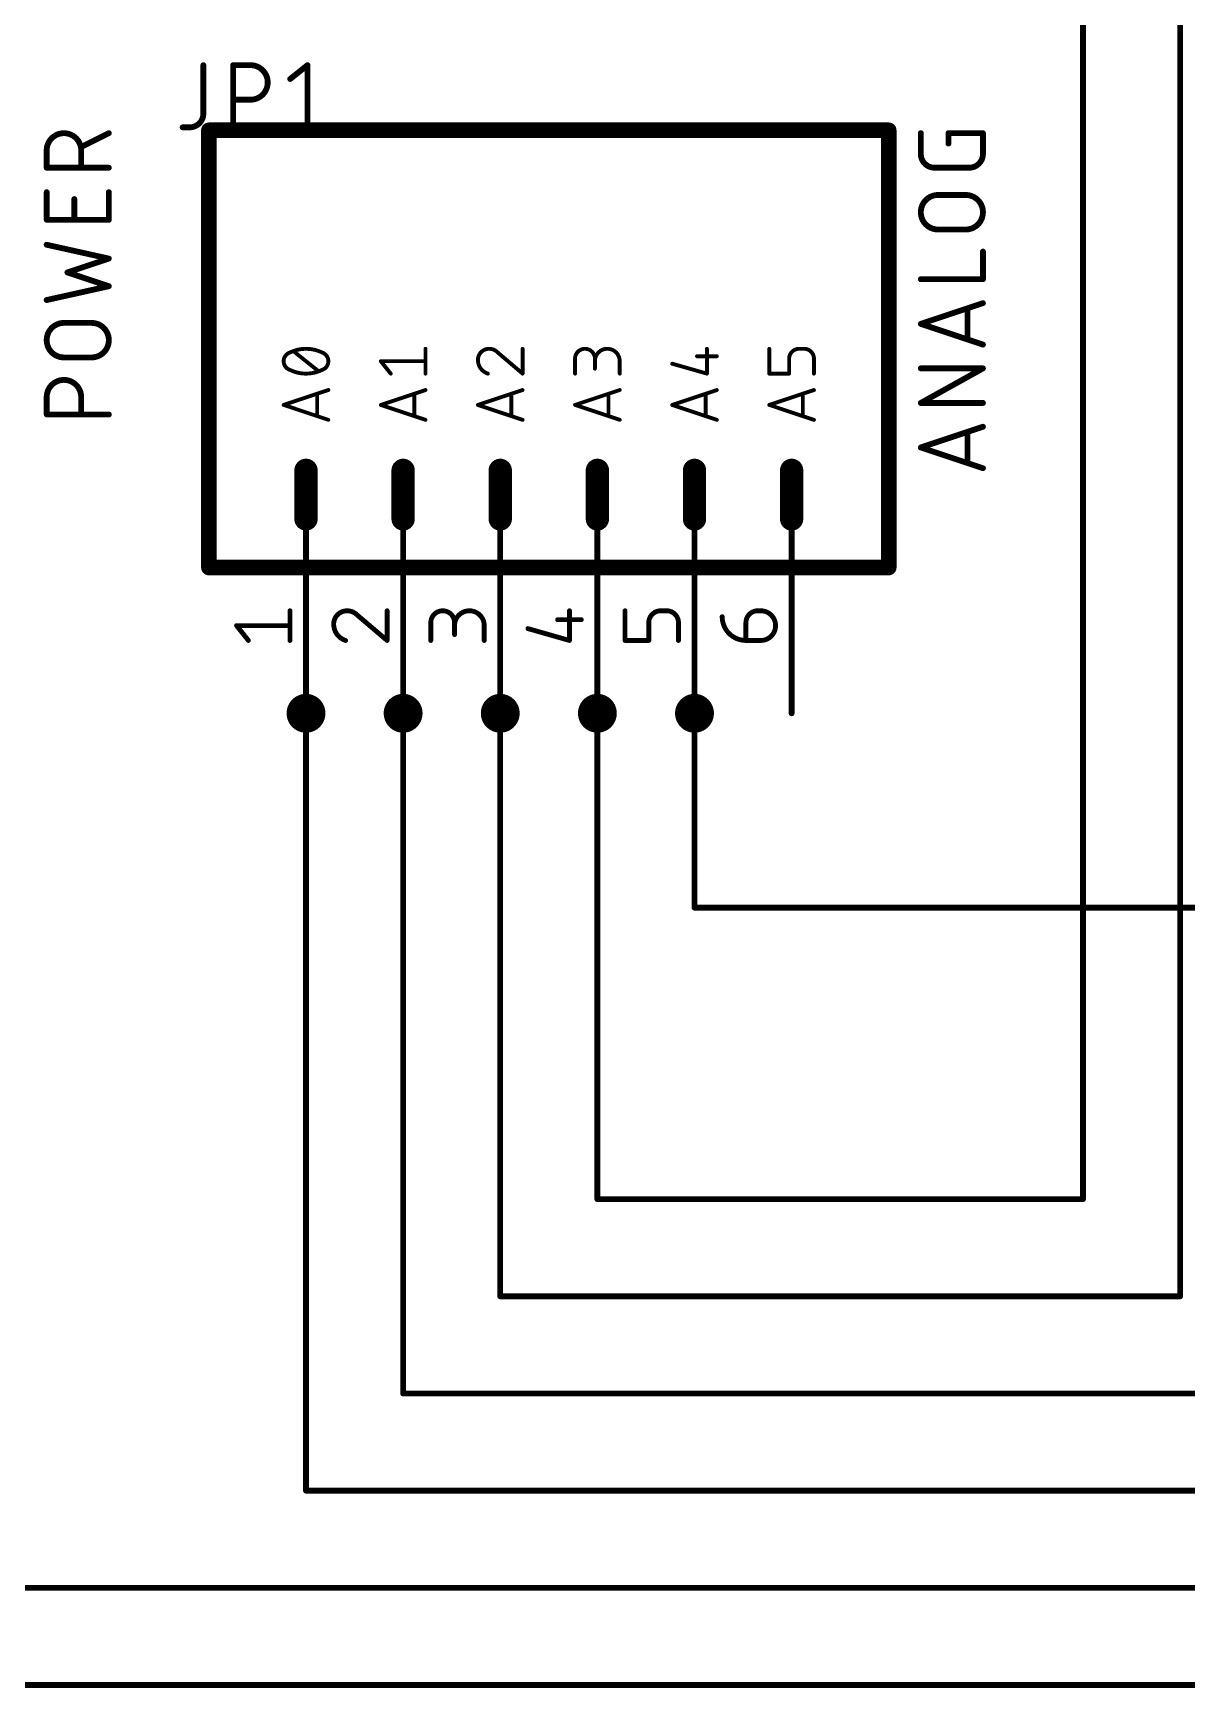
# Model space of a CAD drawing. Extents: x 33 to 158, y -5 to 117.
# Drawn here: x 84.3 to 114.48, y -5.16 to 38.1 of the extents above; entities that cross this region are included whole.
import ezdxf

# ---------------------------------------------------------------- set-up
doc = ezdxf.new("R2010")
doc.units = 0
for name, color, linetype in [('91', 122, 'CONTINUOUS'), ('94', 12, 'CONTINUOUS'), ('95', 251, 'CONTINUOUS'), ('96', 251, 'CONTINUOUS')]:
    doc.layers.add(name, color=color, linetype=linetype)

msp = doc.modelspace()

# ---------------------------------------------------------------- linework, layer by layer
at = {"layer": '91', "const_width": 0.1524}
for points in [[(114.3, 78.74), (114.3, 5.08)], [(111.76, 76.2), (111.76, 7.62)], [(91.44, 0), (91.44, 20.32)], [(93.98, 2.54), (93.98, 20.32)], [(96.52, 5.08), (96.52, 20.32)], [(99.06, 7.62), (99.06, 20.32)], [(101.6, 20.32), (101.6, 15.24)], [(101.6, 15.24), (142.24, 15.24)], [(111.76, 7.62), (99.06, 7.62)], [(114.3, 5.08), (96.52, 5.08)], [(116.84, 2.54), (93.98, 2.54)], [(119.38, 0), (91.44, 0)], [(121.92, -2.54), (73.66, -2.54)], [(129.54, -5.08), (78.74, -5.08)]]:
    msp.add_lwpolyline(points, dxfattribs=at)
at = {"layer": '91'}
for points, const_width in [([(91.44, 20.066, 1), (91.44, 20.574, 1), (91.44, 20.066)], 0.508), ([(93.98, 20.066, 1), (93.98, 20.574, 1), (93.98, 20.066)], 0.508), ([(96.52, 20.066, 1), (96.52, 20.574, 1), (96.52, 20.066)], 0.508), ([(99.06, 20.066, 1), (99.06, 20.574, 1), (99.06, 20.066)], 0.508), ([(101.6, 20.066, 1), (101.6, 20.574, 1), (101.6, 20.066)], 0.508), ([(91.4781, 20.32, 1), (91.4019, 20.32)], 0.0762), ([(94.0181, 20.32, 1), (93.9419, 20.32)], 0.0762), ([(96.5581, 20.32, 1), (96.4819, 20.32)], 0.0762), ([(99.0981, 20.32, 1), (99.0219, 20.32)], 0.0762), ([(101.6381, 20.32, 1), (101.5619, 20.32)], 0.0762), ([(101.6, 15.2781, 1), (101.6, 15.2019)], 0.0762), ([(101.5619, 15.24, 1), (101.6381, 15.24)], 0.0762), ([(99.06, 7.6581, 1), (99.06, 7.5819)], 0.0762), ([(99.0219, 7.62, 1), (99.0981, 7.62)], 0.0762), ([(111.7219, 7.62, 1), (111.7981, 7.62)], 0.0762), ([(111.76, 7.5819, 1), (111.76, 7.6581)], 0.0762), ([(96.52, 5.1181, 1), (96.52, 5.0419)], 0.0762), ([(96.4819, 5.08, 1), (96.5581, 5.08)], 0.0762), ([(114.2619, 5.08, 1), (114.3381, 5.08)], 0.0762), ([(114.3, 5.0419, 1), (114.3, 5.1181)], 0.0762), ([(93.98, 2.5781, 1), (93.98, 2.5019)], 0.0762), ([(93.9419, 2.54, 1), (94.0181, 2.54)], 0.0762), ([(91.44, 0.0381, 1), (91.44, -0.0381)], 0.0762), ([(91.4019, 0, 1), (91.4781, 0)], 0.0762)]:
    msp.add_lwpolyline(points, format="xyb", dxfattribs=dict(at, const_width=const_width))
at = {"layer": '94'}
for points, const_width in [([(88.9, 35.56), (106.68, 35.56)], 0.4064), ([(88.9, 35.56), (88.9, 24.13)], 0.4064), ([(106.68, 24.13), (106.68, 35.56)], 0.4064), ([(94.5642, 29.1987), (94.5642, 29.8478)], 0.1016), ([(97.1042, 29.1987), (97.1042, 29.8478)], 0.1016), ([(101.9246, 29.1987), (101.9246, 29.8478)], 0.1016), ([(103.5558, 29.1987), (103.5558, 29.8478)], 0.1016), ([(104.4646, 29.8478), (104.3347, 29.8478)], 0.1016), ([(91.7646, 29.2636), (91.1154, 29.7829)], 0.1016), ([(93.6554, 29.1987), (93.3958, 29.5233)], 0.1016), ([(93.3958, 29.5233), (94.5642, 29.5233)], 0.1016), ([(96.4551, 29.7505), (97.1042, 29.1987)], 0.1016), ([(98.4758, 29.1987), (98.4758, 29.5882)], 0.1016), ([(98.9951, 29.5882), (98.9951, 29.3285)], 0.1016), ([(99.6442, 29.1987), (99.6442, 29.5233)], 0.1016), ([(101.0158, 29.4584), (101.9246, 29.1987)], 0.1016), ([(101.6649, 29.6531), (102.1842, 29.6531)], 0.1016), ([(104.0751, 29.5882), (104.0751, 29.1987)], 0.1016), ([(104.7242, 29.1987), (104.7242, 29.5882)], 0.1016), ([(104.0751, 29.1987), (103.5558, 29.1987)], 0.1016), ([(90.8558, 28.3803), (92.0242, 28.7697)], 0.1016), ([(91.7321, 28.6724), (91.7321, 28.0882)], 0.1016), ([(93.3958, 28.3803), (94.5642, 28.7697)], 0.1016), ([(94.2721, 28.6724), (94.2721, 28.0882)], 0.1016), ([(95.9358, 28.3803), (97.1042, 28.7697)], 0.1016), ([(96.8121, 28.6724), (96.8121, 28.0882)], 0.1016), ([(98.4758, 28.3803), (99.6442, 28.7697)], 0.1016), ([(99.3521, 28.6724), (99.3521, 28.0882)], 0.1016), ([(101.0158, 28.3803), (102.1842, 28.7697)], 0.1016), ([(101.8921, 28.6724), (101.8921, 28.0882)], 0.1016), ([(103.5558, 28.3803), (104.7242, 28.7697)], 0.1016), ([(104.4321, 28.6724), (104.4321, 28.0882)], 0.1016), ([(92.0242, 27.9908), (90.8558, 28.3803)], 0.1016), ([(94.5642, 27.9908), (93.3958, 28.3803)], 0.1016), ([(97.1042, 27.9908), (95.9358, 28.3803)], 0.1016), ([(99.6442, 27.9908), (98.4758, 28.3803)], 0.1016), ([(102.1842, 27.9908), (101.0158, 28.3803)], 0.1016), ([(104.7242, 27.9908), (103.5558, 28.3803)], 0.1016), ([(91.44, 26.67), (91.44, 25.4)], 0.6096), ([(93.98, 26.67), (93.98, 25.4)], 0.6096), ([(96.52, 26.67), (96.52, 25.4)], 0.6096), ([(99.06, 26.67), (99.06, 25.4)], 0.6096), ([(101.6, 26.67), (101.6, 25.4)], 0.6096), ([(104.14, 26.67), (104.14, 25.4)], 0.6096), ([(91.44, 20.32), (91.44, 25.4)], 0.1524), ([(93.98, 20.32), (93.98, 25.4)], 0.1524), ([(96.52, 20.32), (96.52, 25.4)], 0.1524), ([(99.06, 20.32), (99.06, 25.4)], 0.1524), ([(101.6, 20.32), (101.6, 25.4)], 0.1524), ([(104.14, 20.32), (104.14, 25.4)], 0.1524), ([(106.68, 24.13), (88.9, 24.13)], 0.4064)]:
    msp.add_lwpolyline(points, dxfattribs=dict(at, const_width=const_width))
for points, const_width in [([(88.9, 35.6616, 1), (88.9, 35.4584)], 0.2032), ([(89.0016, 35.56, 1), (88.7984, 35.56)], 0.2032), ([(106.7816, 35.56, 1), (106.5784, 35.56)], 0.2032), ([(106.68, 35.4584, 1), (106.68, 35.6616)], 0.2032), ([(91.44, 29.8478, 0.1139), (91.0181, 29.7505)], 0.1016), ([(91.8619, 29.7505, 0.1139), (91.44, 29.8478)], 0.1016), ([(91.44, 29.8732, 1), (91.44, 29.8224)], 0.0508), ([(91.44, 29.8224, 1), (91.44, 29.8732)], 0.0508), ([(94.5896, 29.8478, 1), (94.5388, 29.8478)], 0.0508), ([(96.2279, 29.8478, 0.4142), (95.9358, 29.5557)], 0.1016), ([(96.4551, 29.7505, 0.2053), (96.2279, 29.8478)], 0.1016), ([(96.2279, 29.8732, 1), (96.2279, 29.8224)], 0.0508), ([(96.2279, 29.8224, 1), (96.2279, 29.8732)], 0.0508), ([(97.1296, 29.8478, 1), (97.0788, 29.8478)], 0.0508), ([(98.9951, 29.5882, 1), (98.4758, 29.5882)], 0.1016), ([(99.6442, 29.5233, 1), (98.9951, 29.5233)], 0.1016), ([(101.95, 29.8478, 1), (101.8992, 29.8478)], 0.0508), ([(103.5812, 29.8478, 1), (103.5304, 29.8478)], 0.0508), ([(104.3347, 29.8478, 0.4142), (104.0751, 29.5882)], 0.1016), ([(104.3347, 29.8732, 1), (104.3347, 29.8224)], 0.0508), ([(104.3347, 29.8224, 1), (104.3347, 29.8732)], 0.0508), ([(104.7242, 29.5882, 0.4142), (104.4646, 29.8478)], 0.1016), ([(104.4646, 29.8732, 1), (104.4646, 29.8224)], 0.0508), ([(104.4646, 29.8224, 1), (104.4646, 29.8732)], 0.0508), ([(91.0181, 29.7505, 0.3205), (90.8558, 29.5233)], 0.1016), ([(90.8558, 29.5233, 0.3205), (91.0181, 29.2961)], 0.1016), ([(90.8812, 29.5233, 1), (90.8304, 29.5233)], 0.0508), ([(90.8304, 29.5233, 1), (90.8812, 29.5233)], 0.0508), ([(91.0069, 29.7733, 1), (91.0292, 29.7276)], 0.0508), ([(91.0263, 29.7264, 1), (91.0098, 29.7745)], 0.0508), ([(91.1313, 29.8027, 1), (91.0996, 29.7631)], 0.0508), ([(92.0242, 29.5233, 0.3205), (91.8619, 29.7505)], 0.1016), ([(91.8702, 29.7745, 1), (91.8537, 29.7264)], 0.0508), ([(91.8619, 29.2961, 0.3205), (92.0242, 29.5233)], 0.1016), ([(91.8508, 29.7276, 1), (91.8731, 29.7733)], 0.0508), ([(92.0496, 29.5233, 1), (91.9988, 29.5233)], 0.0508), ([(91.9988, 29.5233, 1), (92.0496, 29.5233)], 0.0508), ([(93.3958, 29.5487, 1), (93.3958, 29.4979)], 0.0508), ([(93.4156, 29.5391, 1), (93.376, 29.5074)], 0.0508), ([(94.5642, 29.4979, 1), (94.5642, 29.5487)], 0.0508), ([(95.9358, 29.5557, 0.3252), (96.1954, 29.1987)], 0.1016), ([(95.9612, 29.5557, 1), (95.9104, 29.5557)], 0.0508), ([(95.9104, 29.5557, 1), (95.9612, 29.5557)], 0.0508), ([(96.4715, 29.7698, 1), (96.4386, 29.7311)], 0.0508), ([(96.4367, 29.7329, 1), (96.4735, 29.768)], 0.0508), ([(98.5012, 29.5882, 1), (98.4504, 29.5882)], 0.0508), ([(98.4504, 29.5882, 1), (98.5012, 29.5882)], 0.0508), ([(99.0205, 29.5882, 1), (98.9697, 29.5882)], 0.0508), ([(98.9697, 29.5882, 1), (99.0205, 29.5882)], 0.0508), ([(98.9697, 29.5233, 1), (99.0205, 29.5233)], 0.0508), ([(99.6696, 29.5233, 1), (99.6188, 29.5233)], 0.0508), ([(99.6188, 29.5233, 1), (99.6696, 29.5233)], 0.0508), ([(101.0228, 29.4828, 1), (101.0088, 29.4339)], 0.0508), ([(101.6649, 29.6785, 1), (101.6649, 29.6277)], 0.0508), ([(102.1842, 29.6277, 1), (102.1842, 29.6785)], 0.0508), ([(104.1005, 29.5882, 1), (104.0497, 29.5882)], 0.0508), ([(104.0497, 29.5882, 1), (104.1005, 29.5882)], 0.0508), ([(104.7496, 29.5882, 1), (104.6988, 29.5882)], 0.0508), ([(104.6988, 29.5882, 1), (104.7496, 29.5882)], 0.0508), ([(91.0292, 29.3189, 1), (91.0069, 29.2732)], 0.0508), ([(91.0181, 29.2961, 0.1139), (91.44, 29.1987)], 0.1016), ([(91.0098, 29.272, 1), (91.0263, 29.3201)], 0.0508), ([(91.44, 29.1987, 0.1139), (91.8619, 29.2961)], 0.1016), ([(91.44, 29.2241, 1), (91.44, 29.1733)], 0.0508), ([(91.44, 29.1733, 1), (91.44, 29.2241)], 0.0508), ([(91.7487, 29.2438, 1), (91.7804, 29.2835)], 0.0508), ([(91.8537, 29.3201, 1), (91.8702, 29.272)], 0.0508), ([(91.8731, 29.2732, 1), (91.8508, 29.3189)], 0.0508), ([(93.6356, 29.1828, 1), (93.6753, 29.2146)], 0.0508), ([(94.5388, 29.1987, 1), (94.5896, 29.1987)], 0.0508), ([(96.1876, 29.1745, 1), (96.2033, 29.2229)], 0.0508), ([(97.0788, 29.1987, 1), (97.1296, 29.1987)], 0.0508), ([(97.0877, 29.1794, 1), (97.1207, 29.2181)], 0.0508), ([(98.4504, 29.1987, 1), (98.5012, 29.1987)], 0.0508), ([(98.9697, 29.3285, 1), (99.0205, 29.3285)], 0.0508), ([(99.6188, 29.1987, 1), (99.6696, 29.1987)], 0.0508), ([(101.8992, 29.1987, 1), (101.95, 29.1987)], 0.0508), ([(101.9176, 29.1743, 1), (101.9315, 29.2231)], 0.0508), ([(103.5558, 29.2241, 1), (103.5558, 29.1733)], 0.0508), ([(103.5304, 29.1987, 1), (103.5812, 29.1987)], 0.0508), ([(104.0497, 29.1987, 1), (104.1005, 29.1987)], 0.0508), ([(104.0751, 29.1733, 1), (104.0751, 29.2241)], 0.0508), ([(104.6988, 29.1987, 1), (104.7496, 29.1987)], 0.0508), ([(91.7575, 28.6724, 1), (91.7067, 28.6724)], 0.0508), ([(92.0322, 28.7456, 1), (92.0162, 28.7938)], 0.0508), ([(94.2975, 28.6724, 1), (94.2467, 28.6724)], 0.0508), ([(94.5722, 28.7456, 1), (94.5562, 28.7938)], 0.0508), ([(96.8375, 28.6724, 1), (96.7867, 28.6724)], 0.0508), ([(97.1122, 28.7456, 1), (97.0962, 28.7938)], 0.0508), ([(99.3775, 28.6724, 1), (99.3267, 28.6724)], 0.0508), ([(99.6522, 28.7456, 1), (99.6362, 28.7938)], 0.0508), ([(101.9175, 28.6724, 1), (101.8667, 28.6724)], 0.0508), ([(102.1922, 28.7456, 1), (102.1762, 28.7938)], 0.0508), ([(104.4575, 28.6724, 1), (104.4067, 28.6724)], 0.0508), ([(104.7322, 28.7456, 1), (104.7162, 28.7938)], 0.0508), ([(90.8638, 28.4044, 1), (90.8478, 28.3562)], 0.0508), ([(90.8478, 28.4044, 1), (90.8638, 28.3562)], 0.0508), ([(93.4038, 28.4044, 1), (93.3878, 28.3562)], 0.0508), ([(93.3878, 28.4044, 1), (93.4038, 28.3562)], 0.0508), ([(95.9438, 28.4044, 1), (95.9278, 28.3562)], 0.0508), ([(95.9278, 28.4044, 1), (95.9438, 28.3562)], 0.0508), ([(98.4838, 28.4044, 1), (98.4678, 28.3562)], 0.0508), ([(98.4678, 28.4044, 1), (98.4838, 28.3562)], 0.0508), ([(101.0238, 28.4044, 1), (101.0078, 28.3562)], 0.0508), ([(101.0078, 28.4044, 1), (101.0238, 28.3562)], 0.0508), ([(103.5638, 28.4044, 1), (103.5478, 28.3562)], 0.0508), ([(103.5478, 28.4044, 1), (103.5638, 28.3562)], 0.0508), ([(91.7067, 28.0882, 1), (91.7575, 28.0882)], 0.0508), ([(92.0162, 27.9667, 1), (92.0322, 28.0149)], 0.0508), ([(94.2467, 28.0882, 1), (94.2975, 28.0882)], 0.0508), ([(94.5562, 27.9667, 1), (94.5722, 28.0149)], 0.0508), ([(96.7867, 28.0882, 1), (96.8375, 28.0882)], 0.0508), ([(97.0962, 27.9667, 1), (97.1122, 28.0149)], 0.0508), ([(99.3267, 28.0882, 1), (99.3775, 28.0882)], 0.0508), ([(99.6362, 27.9667, 1), (99.6522, 28.0149)], 0.0508), ([(101.8667, 28.0882, 1), (101.9175, 28.0882)], 0.0508), ([(102.1762, 27.9667, 1), (102.1922, 28.0149)], 0.0508), ([(104.4067, 28.0882, 1), (104.4575, 28.0882)], 0.0508), ([(104.7162, 27.9667, 1), (104.7322, 28.0149)], 0.0508), ([(91.5924, 26.67, 1), (91.2876, 26.67)], 0.3048), ([(94.1324, 26.67, 1), (93.8276, 26.67)], 0.3048), ([(96.6724, 26.67, 1), (96.3676, 26.67)], 0.3048), ([(99.2124, 26.67, 1), (98.9076, 26.67)], 0.3048), ([(101.7524, 26.67, 1), (101.4476, 26.67)], 0.3048), ([(104.2924, 26.67, 1), (103.9876, 26.67)], 0.3048), ([(91.2876, 25.4, 1), (91.5924, 25.4)], 0.3048), ([(93.8276, 25.4, 1), (94.1324, 25.4)], 0.3048), ([(96.3676, 25.4, 1), (96.6724, 25.4)], 0.3048), ([(98.9076, 25.4, 1), (99.2124, 25.4)], 0.3048), ([(101.4476, 25.4, 1), (101.7524, 25.4)], 0.3048), ([(103.9876, 25.4, 1), (104.2924, 25.4)], 0.3048), ([(91.4781, 25.4, 1), (91.4019, 25.4)], 0.0762), ([(94.0181, 25.4, 1), (93.9419, 25.4)], 0.0762), ([(96.5581, 25.4, 1), (96.4819, 25.4)], 0.0762), ([(99.0981, 25.4, 1), (99.0219, 25.4)], 0.0762), ([(101.6381, 25.4, 1), (101.5619, 25.4)], 0.0762), ([(104.1781, 25.4, 1), (104.1019, 25.4)], 0.0762), ([(88.9, 24.2316, 1), (88.9, 24.0284)], 0.2032), ([(88.7984, 24.13, 1), (89.0016, 24.13)], 0.2032), ([(106.5784, 24.13, 1), (106.7816, 24.13)], 0.2032), ([(106.68, 24.0284, 1), (106.68, 24.2316)], 0.2032), ([(91.4019, 20.32, 1), (91.4781, 20.32)], 0.0762), ([(93.9419, 20.32, 1), (94.0181, 20.32)], 0.0762), ([(96.4819, 20.32, 1), (96.5581, 20.32)], 0.0762), ([(99.0219, 20.32, 1), (99.0981, 20.32)], 0.0762), ([(101.5619, 20.32, 1), (101.6381, 20.32)], 0.0762), ([(104.1019, 20.32, 1), (104.1781, 20.32)], 0.0762)]:
    msp.add_lwpolyline(points, format="xyb", dxfattribs=dict(at, const_width=const_width))
at = {"layer": '95'}
for points, const_width in [([(88.7561, 37.2618), (88.7561, 35.9974)], 0.1524), ([(89.536, 35.6362), (89.536, 37.2618)], 0.1524), ([(89.536, 37.2618), (89.9875, 37.2618)], 0.1524), ([(91.0259, 36.9006), (91.4775, 37.2618)], 0.1524), ([(91.4775, 37.2618), (91.4775, 35.6362)], 0.1524), ([(89.9875, 36.3587), (89.536, 36.3587)], 0.1524), ([(88.3948, 35.6362), (88.2142, 35.6362)], 0.1524), ([(91.0259, 35.6362), (91.929, 35.6362)], 0.1524), ([(91.0209, 22.2236), (91.0209, 22.9997)], 0.127), ([(92.7848, 22.8833), (93.5609, 22.2236)], 0.127), ([(93.5609, 22.2236), (93.5609, 22.9997)], 0.127), ([(98.3305, 22.2236), (98.3305, 22.9997)], 0.127), ([(99.7839, 22.2236), (99.7839, 22.9997)], 0.127), ([(100.8705, 22.9997), (100.7152, 22.9997)], 0.127), ([(103.2552, 22.9997), (103.3328, 22.9997)], 0.127), ([(89.9343, 22.2236), (89.6239, 22.6116)], 0.127), ([(89.6239, 22.6116), (91.0209, 22.6116)], 0.127), ([(94.7039, 22.2236), (94.7039, 22.6893)], 0.127), ([(95.3248, 22.6893), (95.3248, 22.3788)], 0.127), ([(96.1009, 22.2236), (96.1009, 22.6116)], 0.127), ([(97.2439, 22.534), (98.3305, 22.2236)], 0.127), ([(98.02, 22.7669), (98.6409, 22.7669)], 0.127), ([(100.4048, 22.6893), (100.4048, 22.2236)], 0.127), ([(101.1809, 22.2236), (101.1809, 22.6893)], 0.127), ([(102.9448, 22.2236), (102.9448, 22.6893)], 0.127), ([(100.4048, 22.2236), (99.7839, 22.2236)], 0.127), ([(103.3328, 22.2236), (102.9448, 22.2236)], 0.127)]:
    msp.add_lwpolyline(points, dxfattribs=dict(at, const_width=const_width))
for points, const_width in [([(88.7942, 37.2618, 1), (88.718, 37.2618)], 0.0762), ([(89.5741, 37.2618, 1), (89.4979, 37.2618)], 0.0762), ([(89.536, 37.2999, 1), (89.536, 37.2237)], 0.0762), ([(89.9875, 36.3587, 1), (89.9875, 37.2618)], 0.1524), ([(89.9875, 37.2999, 1), (89.9875, 37.2237)], 0.0762), ([(89.9875, 37.2237, 1), (89.9875, 37.2999)], 0.0762), ([(91.5156, 37.2618, 1), (91.4394, 37.2618)], 0.0762), ([(91.5013, 37.232, 1), (91.4536, 37.2916)], 0.0762), ([(91.0021, 36.9303, 1), (91.0497, 36.8708)], 0.0762), ([(89.536, 36.3968, 1), (89.536, 36.3206)], 0.0762), ([(89.9875, 36.3968, 1), (89.9875, 36.3206)], 0.0762), ([(89.9875, 36.3206, 1), (89.9875, 36.3968)], 0.0762), ([(88.3948, 35.6362, 0.4142), (88.7561, 35.9974)], 0.1524), ([(88.7942, 35.9974, 1), (88.718, 35.9974)], 0.0762), ([(88.718, 35.9974, 1), (88.7942, 35.9974)], 0.0762), ([(88.2142, 35.6743, 1), (88.2142, 35.5981)], 0.0762), ([(88.3948, 35.6743, 1), (88.3948, 35.5981)], 0.0762), ([(88.3948, 35.5981, 1), (88.3948, 35.6743)], 0.0762), ([(89.4979, 35.6362, 1), (89.5741, 35.6362)], 0.0762), ([(91.0259, 35.6743, 1), (91.0259, 35.5981)], 0.0762), ([(91.4394, 35.6362, 1), (91.5156, 35.6362)], 0.0762), ([(91.929, 35.5981, 1), (91.929, 35.6743)], 0.0762), ([(91.0526, 22.9997, 1), (90.9891, 22.9997)], 0.0635), ([(92.5132, 22.9997, 0.4142), (92.1639, 22.6505)], 0.127), ([(92.7848, 22.8833, 0.2053), (92.5132, 22.9997)], 0.127), ([(92.5131, 23.0314, 1), (92.5132, 22.968)], 0.0635), ([(92.5132, 22.968, 1), (92.5132, 23.0314)], 0.0635), ([(92.8054, 22.9075, 1), (92.7642, 22.8591)], 0.0635), ([(92.7618, 22.8614, 1), (92.8078, 22.9052)], 0.0635), ([(93.5927, 22.9997, 1), (93.5292, 22.9997)], 0.0635), ([(95.3248, 22.6893, 1), (94.7039, 22.6893)], 0.127), ([(96.1009, 22.6116, 1), (95.3248, 22.6116)], 0.127), ([(98.3622, 22.9997, 1), (98.2987, 22.9997)], 0.0635), ([(99.8157, 22.9997, 1), (99.7522, 22.9997)], 0.0635), ([(100.7152, 22.9997, 0.4142), (100.4048, 22.6893)], 0.127), ([(100.7152, 23.0314, 1), (100.7152, 22.968)], 0.0635), ([(100.7152, 22.968, 1), (100.7152, 23.0314)], 0.0635), ([(101.1809, 22.6893, 0.4142), (100.8705, 22.9997)], 0.127), ([(100.8705, 23.0314, 1), (100.8705, 22.968)], 0.0635), ([(100.8705, 22.968, 1), (100.8705, 23.0314)], 0.0635), ([(103.2552, 22.9997, 0.4142), (102.9448, 22.6893)], 0.127), ([(103.2552, 23.0314, 1), (103.2552, 22.968)], 0.0635), ([(103.2552, 22.968, 1), (103.2552, 23.0314)], 0.0635), ([(103.3328, 22.2236, 1), (103.3328, 22.9997)], 0.127), ([(103.3328, 23.0314, 1), (103.3328, 22.968)], 0.0635), ([(103.3328, 22.968, 1), (103.3328, 23.0314)], 0.0635), ([(89.6487, 22.6315, 1), (89.5991, 22.5918)], 0.0635), ([(89.6239, 22.6434, 1), (89.6239, 22.5799)], 0.0635), ([(91.0209, 22.5799, 1), (91.0209, 22.6434)], 0.0635), ([(92.1321, 22.6505, 1), (92.1957, 22.6505)], 0.0635), ([(92.1639, 22.6505, 0.3252), (92.4743, 22.2236)], 0.127), ([(92.1956, 22.6505, 1), (92.1322, 22.6504)], 0.0635), ([(94.7357, 22.6893, 1), (94.6722, 22.6893)], 0.0635), ([(94.6722, 22.6893, 1), (94.7357, 22.6893)], 0.0635), ([(95.3565, 22.6893, 1), (95.293, 22.6893)], 0.0635), ([(95.293, 22.6893, 1), (95.3565, 22.6893)], 0.0635), ([(95.293, 22.6116, 1), (95.3565, 22.6116)], 0.0635), ([(96.1327, 22.6116, 1), (96.0692, 22.6116)], 0.0635), ([(96.0692, 22.6116, 1), (96.1327, 22.6116)], 0.0635), ([(97.2526, 22.5646, 1), (97.2352, 22.5035)], 0.0635), ([(98.02, 22.7986, 1), (98.02, 22.7351)], 0.0635), ([(98.6409, 22.7351, 1), (98.6409, 22.7986)], 0.0635), ([(100.4365, 22.6893, 1), (100.373, 22.6893)], 0.0635), ([(100.373, 22.6893, 1), (100.4365, 22.6893)], 0.0635), ([(101.2127, 22.6893, 1), (101.1492, 22.6893)], 0.0635), ([(101.1492, 22.6893, 1), (101.2127, 22.6893)], 0.0635), ([(102.3239, 22.8445, 0.4142), (102.9448, 22.2236)], 0.127), ([(102.3556, 22.8445, 1), (102.2921, 22.8445)], 0.0635), ([(102.9765, 22.6893, 1), (102.913, 22.6893)], 0.0635), ([(102.913, 22.6893, 1), (102.9765, 22.6893)], 0.0635), ([(89.9096, 22.2038, 1), (89.9591, 22.2434)], 0.0635), ([(90.9891, 22.2236, 1), (91.0526, 22.2236)], 0.0635), ([(92.4646, 22.1934, 1), (92.4841, 22.2538)], 0.0635), ([(93.5292, 22.2236, 1), (93.5927, 22.2236)], 0.0635), ([(93.5403, 22.1994, 1), (93.5815, 22.2478)], 0.0635), ([(94.6722, 22.2236, 1), (94.7357, 22.2236)], 0.0635), ([(95.293, 22.3788, 1), (95.3565, 22.3788)], 0.0635), ([(96.0692, 22.2236, 1), (96.1327, 22.2236)], 0.0635), ([(98.2987, 22.2236, 1), (98.3622, 22.2236)], 0.0635), ([(98.3217, 22.1931, 1), (98.3392, 22.2541)], 0.0635), ([(99.7839, 22.2553, 1), (99.7839, 22.1918)], 0.0635), ([(99.7522, 22.2236, 1), (99.8157, 22.2236)], 0.0635), ([(100.373, 22.2236, 1), (100.4365, 22.2236)], 0.0635), ([(100.4048, 22.1918, 1), (100.4048, 22.2553)], 0.0635), ([(101.1492, 22.2236, 1), (101.2127, 22.2236)], 0.0635), ([(102.913, 22.2236, 1), (102.9765, 22.2236)], 0.0635), ([(102.9448, 22.2553, 1), (102.9448, 22.1918)], 0.0635), ([(102.9448, 22.1918, 1), (102.9448, 22.2553)], 0.0635), ([(103.3328, 22.2553, 1), (103.3328, 22.1918)], 0.0635), ([(103.3328, 22.1918, 1), (103.3328, 22.2553)], 0.0635)]:
    msp.add_lwpolyline(points, format="xyb", dxfattribs=dict(at, const_width=const_width))
at = {"layer": '96'}
for points, const_width in [([(85.5613, 35.0322, 1), (84.6582, 35.0322)], 0.1524), ([(86.3008, 35.4497, 1), (86.2668, 35.5179)], 0.0762), ([(107.5563, 35.4838, 1), (107.4801, 35.4838)], 0.0762), ([(108.2788, 35.4838, 1), (108.2026, 35.4838)], 0.0762), ([(108.2407, 35.5219, 1), (108.2407, 35.4457)], 0.0762), ([(109.1819, 35.4838, 1), (109.1057, 35.4838)], 0.0762), ([(109.1438, 35.4457, 1), (109.1438, 35.5219)], 0.0762), ([(84.6963, 35.0322, 1), (84.6201, 35.0322)], 0.0762), ([(84.6201, 35.0322, 1), (84.6963, 35.0322)], 0.0762), ([(85.5994, 35.0322, 1), (85.5232, 35.0322)], 0.0762), ([(85.5232, 35.0322, 1), (85.5994, 35.0322)], 0.0762), ([(85.5443, 35.1566, 1), (85.5784, 35.0885)], 0.0762), ([(108.2026, 35.2129, 1), (108.2788, 35.2129)], 0.0762), ([(84.6582, 34.6188, 1), (84.6582, 34.5426)], 0.0762), ([(84.6201, 34.5807, 1), (84.6963, 34.5807)], 0.0762), ([(85.5232, 34.5807, 1), (85.5994, 34.5807)], 0.0762), ([(86.2838, 34.5426, 1), (86.2838, 34.6188)], 0.0762), ([(107.5182, 34.9419, 0.4142), (107.8794, 34.5807)], 0.1524), ([(107.5563, 34.9419, 1), (107.4801, 34.9419)], 0.0762), ([(107.4801, 34.9419, 1), (107.5563, 34.9419)], 0.0762), ([(107.8794, 34.6188, 1), (107.8794, 34.5426)], 0.0762), ([(107.8794, 34.5426, 1), (107.8794, 34.6188)], 0.0762), ([(108.7826, 34.5807, 0.4142), (109.1438, 34.9419)], 0.1524), ([(108.7826, 34.6188, 1), (108.7826, 34.5426)], 0.0762), ([(108.7826, 34.5426, 1), (108.7826, 34.6188)], 0.0762), ([(109.1819, 34.9419, 1), (109.1057, 34.9419)], 0.0762), ([(109.1057, 34.9419, 1), (109.1819, 34.9419)], 0.0762), ([(84.6963, 33.9423, 1), (84.6201, 33.9423)], 0.0762), ([(85.4188, 33.7617, 1), (85.3426, 33.7617)], 0.0762), ([(86.3219, 33.9423, 1), (86.2457, 33.9423)], 0.0762), ([(107.9698, 33.8686, 1), (107.9698, 32.9655)], 0.1524), ([(107.9698, 33.9067, 1), (107.9698, 33.8305)], 0.0762), ([(107.9698, 33.8305, 1), (107.9698, 33.9067)], 0.0762), ([(108.6922, 32.9655, 1), (108.6922, 33.8686)], 0.1524), ([(108.6922, 33.9067, 1), (108.6922, 33.8305)], 0.0762), ([(108.6922, 33.8305, 1), (108.6922, 33.9067)], 0.0762), ([(84.6582, 33.2579, 1), (84.6582, 33.1817)], 0.0762), ([(84.6201, 33.2198, 1), (84.6963, 33.2198)], 0.0762), ([(85.3426, 33.2198, 1), (85.4188, 33.2198)], 0.0762), ([(86.2457, 33.2198, 1), (86.3219, 33.2198)], 0.0762), ([(86.2838, 33.1817, 1), (86.2838, 33.2579)], 0.0762), ([(107.9698, 33.0036, 1), (107.9698, 32.9274)], 0.0762), ([(107.9698, 32.9274, 1), (107.9698, 33.0036)], 0.0762), ([(108.6922, 33.0036, 1), (108.6922, 32.9274)], 0.0762), ([(108.6922, 32.9274, 1), (108.6922, 33.0036)], 0.0762), ([(84.6665, 32.6044, 1), (84.6499, 32.53)], 0.0762), ([(109.1819, 32.3883, 1), (109.1057, 32.3883)], 0.0762), ([(86.2958, 32.1698, 1), (86.2718, 32.2421)], 0.0762), ([(86.2755, 32.1688, 1), (86.2921, 32.2432)], 0.0762), ([(85.2121, 31.8809, 1), (85.188, 31.8086)], 0.0762), ([(85.188, 31.8809, 1), (85.2121, 31.8086)], 0.0762), ([(107.5182, 31.7039, 1), (107.5182, 31.6277)], 0.0762), ([(109.1057, 31.6658, 1), (109.1819, 31.6658)], 0.0762), ([(109.1438, 31.6277, 1), (109.1438, 31.7039)], 0.0762), ([(84.6499, 31.1594, 1), (84.6665, 31.0851)], 0.0762), ([(86.2718, 31.4473, 1), (86.2958, 31.5196)], 0.0762), ([(86.2921, 31.4463, 1), (86.2755, 31.5207)], 0.0762), ([(108.7755, 30.9056, 1), (108.6993, 30.9056)], 0.0762), ([(109.1558, 31.0049, 1), (109.1318, 31.0772)], 0.0762), ([(85.1098, 30.5248, 1), (85.1098, 29.6216)], 0.1524), ([(85.1098, 30.5629, 1), (85.1098, 30.4867)], 0.0762), ([(85.1098, 30.4867, 1), (85.1098, 30.5629)], 0.0762), ([(85.8322, 29.6216, 1), (85.8322, 30.5248)], 0.1524), ([(85.8322, 30.5629, 1), (85.8322, 30.4867)], 0.0762), ([(85.8322, 30.4867, 1), (85.8322, 30.5629)], 0.0762), ([(107.5302, 30.5353, 1), (107.5062, 30.463)], 0.0762), ([(107.5062, 30.5353, 1), (107.5302, 30.463)], 0.0762), ([(108.6993, 30.0928, 1), (108.7755, 30.0928)], 0.0762), ([(109.1318, 29.9212, 1), (109.1558, 29.9935)], 0.0762), ([(85.1098, 29.6597, 1), (85.1098, 29.5835)], 0.0762), ([(85.1098, 29.5835, 1), (85.1098, 29.6597)], 0.0762), ([(85.8322, 29.6597, 1), (85.8322, 29.5835)], 0.0762), ([(85.8322, 29.5835, 1), (85.8322, 29.6597)], 0.0762), ([(85.5613, 28.5833, 1), (84.6582, 28.5833)], 0.1524), ([(107.5182, 29.3736, 1), (107.5182, 29.2974)], 0.0762), ([(109.1623, 29.3022, 1), (109.1253, 29.3688)], 0.0762), ([(109.1438, 29.2974, 1), (109.1438, 29.3736)], 0.0762), ([(84.6963, 28.5833, 1), (84.6201, 28.5833)], 0.0762), ([(84.6201, 28.5833, 1), (84.6963, 28.5833)], 0.0762), ([(85.5994, 28.5833, 1), (85.5232, 28.5833)], 0.0762), ([(85.5232, 28.5833, 1), (85.5994, 28.5833)], 0.0762), ([(84.6582, 28.1698, 1), (84.6582, 28.0936)], 0.0762), ([(84.6201, 28.1317, 1), (84.6963, 28.1317)], 0.0762), ([(85.5232, 28.1317, 1), (85.5994, 28.1317)], 0.0762), ([(86.2838, 28.0936, 1), (86.2838, 28.1698)], 0.0762), ([(107.5182, 28.4705, 1), (107.5182, 28.3943)], 0.0762), ([(107.4997, 28.4657, 1), (107.5367, 28.3991)], 0.0762), ([(109.1438, 28.3943, 1), (109.1438, 28.4705)], 0.0762), ([(108.7755, 27.6751, 1), (108.6993, 27.6751)], 0.0762), ([(109.1558, 27.7744, 1), (109.1318, 27.8467)], 0.0762), ([(107.5302, 27.3049, 1), (107.5062, 27.2326)], 0.0762), ([(107.5062, 27.3049, 1), (107.5302, 27.2326)], 0.0762), ([(108.6993, 26.8623, 1), (108.7755, 26.8623)], 0.0762), ([(109.1318, 26.6907, 1), (109.1558, 26.763)], 0.0762)]:
    msp.add_lwpolyline(points, format="xyb", dxfattribs=dict(at, const_width=const_width))
at = {"layer": '96', "const_width": 0.1524}
for points in [[(86.2838, 35.4838), (85.5613, 35.1226)], [(107.5182, 34.9419), (107.5182, 35.4838)], [(108.2407, 35.2129), (108.2407, 35.4838)], [(108.2407, 35.4838), (109.1438, 35.4838)], [(109.1438, 35.4838), (109.1438, 34.9419)], [(84.6582, 34.5807), (84.6582, 35.0322)], [(85.5613, 35.0322), (85.5613, 34.5807)], [(86.2838, 34.5807), (84.6582, 34.5807)], [(108.7826, 34.5807), (107.8794, 34.5807)], [(84.6582, 33.2198), (84.6582, 33.9423)], [(85.3807, 33.2198), (85.3807, 33.7617)], [(86.2838, 33.9423), (86.2838, 33.2198)], [(107.9698, 33.8686), (108.6922, 33.8686)], [(86.2838, 33.2198), (84.6582, 33.2198)], [(108.6922, 32.9655), (107.9698, 32.9655)], [(86.2838, 32.206), (84.6582, 32.5672)], [(109.1438, 31.6658), (109.1438, 32.3883)], [(85.2001, 31.8447), (86.2838, 32.206)], [(86.2838, 31.4835), (85.2001, 31.8447)], [(107.5182, 31.6658), (109.1438, 31.6658)], [(84.6582, 31.1223), (86.2838, 31.4835)], [(107.5182, 30.4992), (109.1438, 31.0411)], [(108.7374, 30.9056), (108.7374, 30.0928)], [(85.1098, 30.5248), (85.8322, 30.5248)], [(109.1438, 29.9573), (107.5182, 30.4992)], [(85.8322, 29.6216), (85.1098, 29.6216)], [(107.5182, 28.4324), (109.1438, 29.3355)], [(109.1438, 29.3355), (107.5182, 29.3355)], [(84.6582, 28.1317), (84.6582, 28.5833)], [(85.5613, 28.5833), (85.5613, 28.1317)], [(86.2838, 28.1317), (84.6582, 28.1317)], [(109.1438, 28.4324), (107.5182, 28.4324)], [(107.5182, 27.2687), (109.1438, 27.8106)], [(108.7374, 27.6751), (108.7374, 26.8623)], [(109.1438, 26.7269), (107.5182, 27.2687)]]:
    msp.add_lwpolyline(points, dxfattribs=at)

doc.saveas('drawing.dxf')
